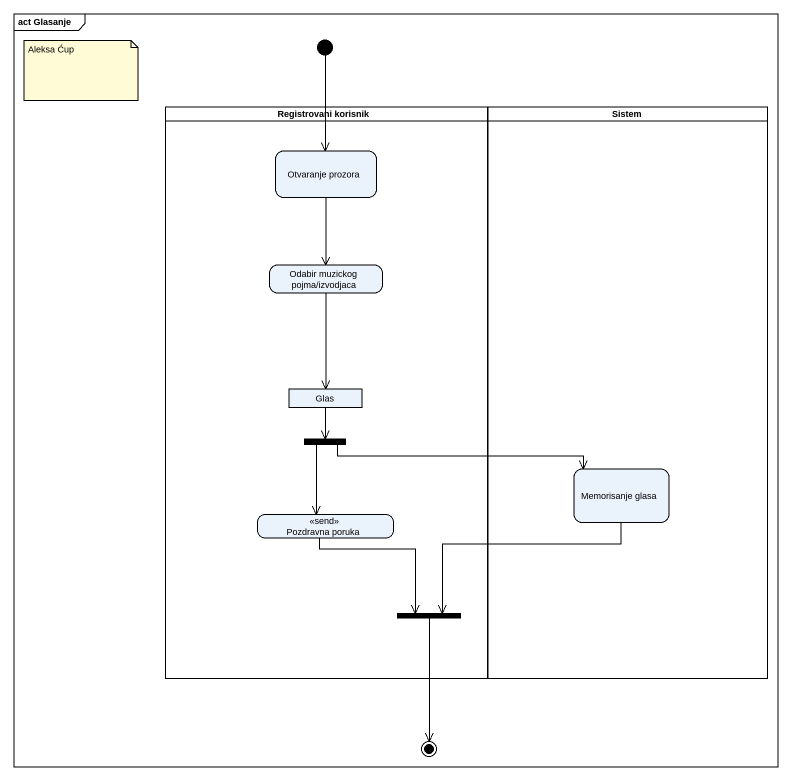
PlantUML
@startuml
mainframe act Glasanje
hide empty description
state initial1 <<start>>
state "Registrovani korisnik" as Registrovani_korisnik <<partition>> {
  state "Otvaranje prozora" as Otvaranje_prozora
  state "Odabir muzickog pojma/izvodjaca" as Odabir_muzickog_pojma
  state Glas <<object>>
  state fork1 <<fork>>
  state "Pozdravna poruka" as Pozdravna_poruka <<send>>
  state fork2 <<join>>
}
state Sistem <<partition>> {
  state "Memorisanje glasa" as Memorisanje_glasa
}
state final1 <<end>>
initial1 --> Otvaranje_prozora
Otvaranje_prozora --> Odabir_muzickog_pojma
Odabir_muzickog_pojma --> Glas
Glas --> fork1
fork1 -right-> Memorisanje_glasa
fork1 --> Pozdravna_poruka
Memorisanje_glasa --> fork2
Pozdravna_poruka --> fork2
fork2 --> final1
note as N1
  Aleksa Ćup
end note
@enduml
